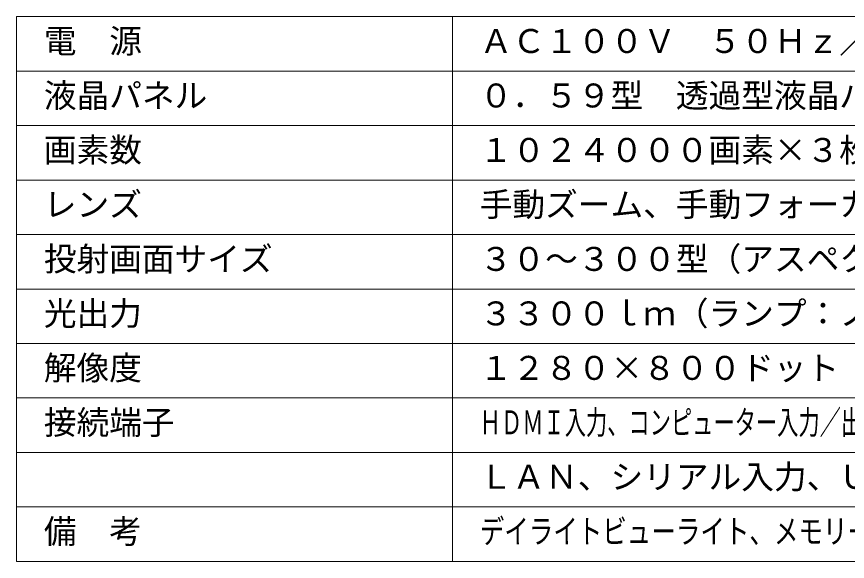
# Model space of a CAD drawing. Units: millimetres, scale not verified. Extents: x -63 to 62, y -56 to 57.
# Drawn here: x -62.5 to 13.7, y -56.5 to -6.5 of the extents above; entities that cross this region are included whole.
import ezdxf
from ezdxf.enums import TextEntityAlignment as Align

# ---------------------------------------------------------------- set-up
doc = ezdxf.new("R2010")
doc.units = ezdxf.units.MM
doc.header["$LTSCALE"] = 0.125
doc.layers.add('0-1_MOJI1', color=7, linetype='Continuous')
doc.layers.add('0-2_WAKU', color=1, linetype='Continuous', lineweight=18)
doc.styles.add('ＭＳ ゴシック', font='')
doc.styles.get('ＭＳ ゴシック').set_extended_font_data('MS Gothic')

msp = doc.modelspace()

# ---------------------------------------------------------------- linework, layer by layer
at = {"layer": '0-2_WAKU', "color": 4}
for p, q in [((-62.5005, -56.4939), (-62.5005, -6.4939)), ((-62.5005, -6.4939), (62.4995, -6.4939)), ((-22.5005, -56.4939), (-22.5005, -6.4939)), ((-62.5005, -56.4939), (62.4995, -56.4939))]:
    msp.add_line(p, q, dxfattribs=at)
at = {"layer": '0-2_WAKU'}
for p, q in [((62.4995, -11.4939), (-62.5005, -11.4939)), ((62.4995, -16.4939), (-62.5005, -16.4939)), ((62.4995, -21.4939), (-62.5005, -21.4939)), ((-62.5005, -26.4939), (62.4995, -26.4939)), ((-62.5005, -31.4939), (62.4995, -31.4939)), ((-62.5005, -36.4939), (62.4995, -36.4939)), ((-62.5005, -41.4939), (62.4995, -41.4939)), ((-62.5005, -46.4939), (62.4995, -46.4939)), ((-62.5005, -51.4939), (62.4995, -51.4939))]:
    msp.add_line(p, q, dxfattribs=at)

# ---------------------------------------------------------------- texts
at = {"layer": '0-1_MOJI1', "style": 'ＭＳ ゴシック'}
for s, p in [('電\u3000源', (-60.0005, -10.4939)), ('ＡＣ１００Ｖ\u3000５０Ｈｚ／６０Ｈｚ', (-20.0005, -10.4939)), ('液晶パネル', (-60.0005, -15.4939)), ('０．５９型\u3000透過型液晶パネル\u3000３原色方式', (-20.0005, -15.4939)), ('画素数', (-60.0005, -20.4939)), ('１０２４０００画素×３枚', (-20.0005, -20.4939)), ('レンズ', (-60.0005, -25.4939)), ('手動ズーム、手動フォーカスレンズ', (-20.0005, -25.4939)), ('投射画面サイズ', (-60.0005, -30.4939)), ('３０～３００型（アスペクト比\u3000１６：１０時）', (-20.0005, -30.4939)), ('光出力', (-60.0005, -35.4939)), ('３３００ｌｍ（ランプ：ノーマルモード時）', (-20.0005, -35.4939)), ('解像度', (-60.0005, -40.4939)), ('１２８０×８００ドット', (-20.0005, -40.4939)), ('接続端子', (-60.0005, -45.4939)), ('ＬＡＮ、シリアル入力、ＵＳＢ', (-20.0005, -50.4939)), ('備\u3000考', (-60.0005, -55.4939))]:
    msp.add_text(s, height=2.199, dxfattribs=at).set_placement(p, align=Align.BOTTOM_LEFT)
for s, width, p in [('ＨＤＭＩ入力、コンピューター入力／出力、ビデオ入力、音声入力／出力、', 0.65, (-20.0005, -45.4939)), ('デイライトビューライト、メモリービューワー、カラーボードモード', 0.75, (-20.0005, -55.4939))]:
    msp.add_text(s, height=2.199, dxfattribs=dict(at, width=width)).set_placement(p, align=Align.BOTTOM_LEFT)

doc.saveas('drawing.dxf')
